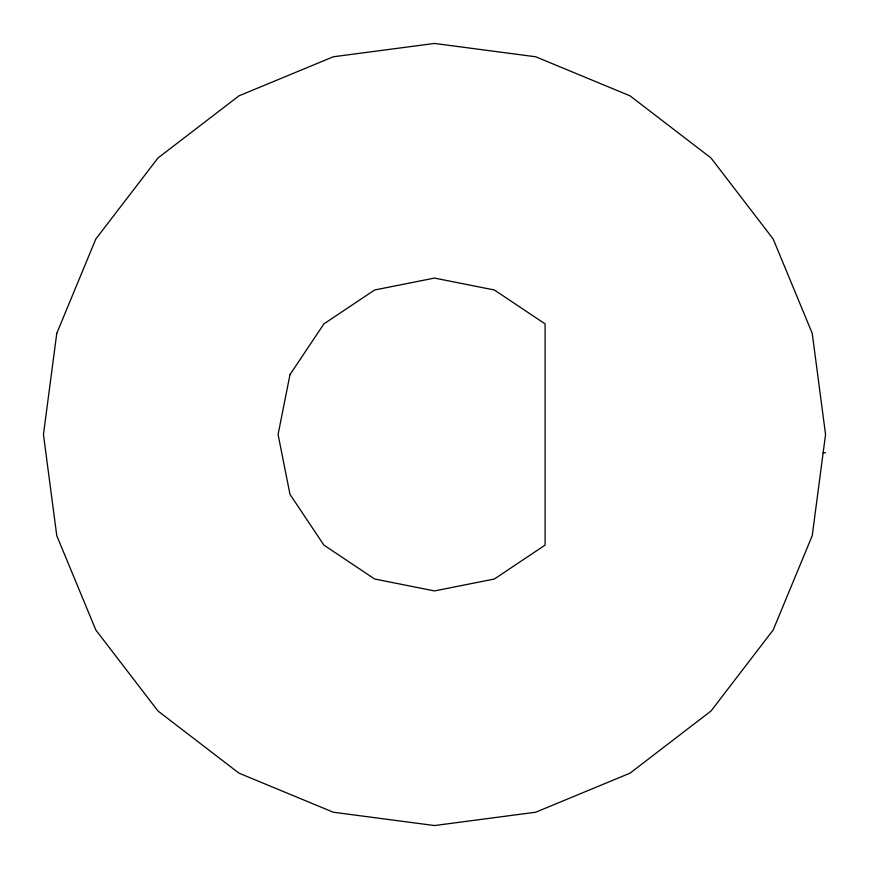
<?xml version="1.0" encoding="UTF-8"?>
<svg xmlns="http://www.w3.org/2000/svg" width="869" height="869" viewBox="0 0 869 869"><rect width="100%" height="100%" fill="white"/><g stroke="black" fill="none" stroke-linecap="round" stroke-linejoin="round"><path stroke-width="1.3" d="M823.149 452.76L825.55 452.76M56.778 333.294L43.45 434.5L56.778 535.706L95.84 630.025L157.984 711.016L238.975 773.16L333.294 812.222L434.5 825.55L535.706 812.222L630.025 773.16L711.016 711.016L773.16 630.025L812.222 535.706L825.55 434.5L812.222 333.294L773.16 238.975L711.016 157.984L630.025 95.84L535.706 56.778L434.5 43.45L333.294 56.778L238.975 95.84L157.984 157.984L95.84 238.975L56.778 333.294M289.985 374.637L278.08 434.5L289.985 494.363L323.898 545.102L374.637 579.015L434.5 590.92L494.363 579.015L545.102 545.102L545.102 323.898L494.363 289.985L434.5 278.08L374.637 289.985L323.898 323.898L289.985 374.637"/></g></svg>
